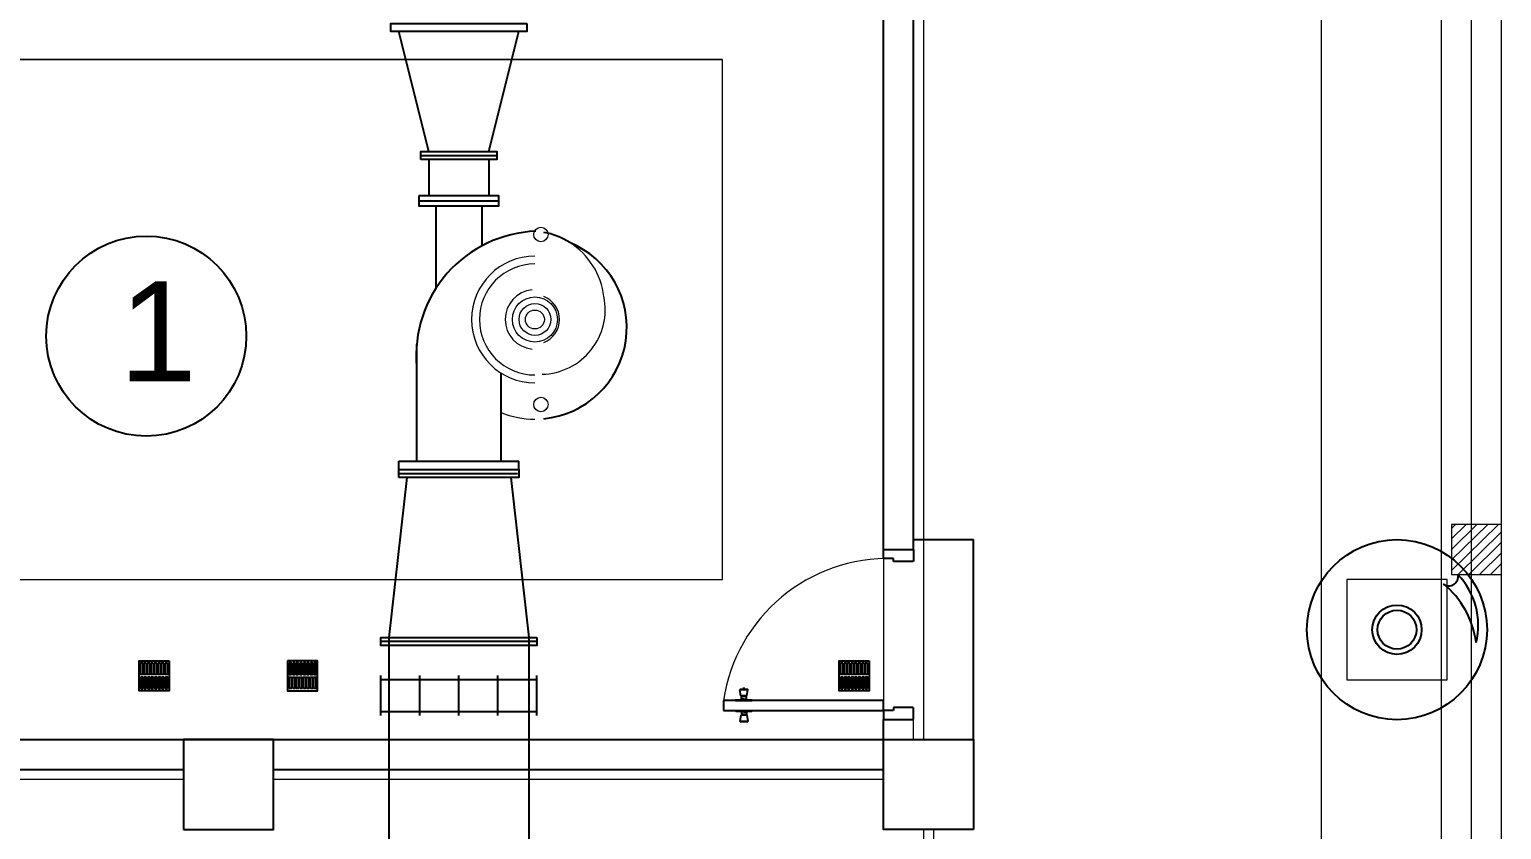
# Model space of a CAD drawing. Header units: inches. Extents: x 25480 to 951550, y -607927 to 1377809.
# Drawn here: x 502646 to 510006, y 353970 to 357970 of the extents above; entities that cross this region are included whole.
import ezdxf

# ---------------------------------------------------------------- set-up
doc = ezdxf.new("R2010")
doc.units = ezdxf.units.IN
doc.header["$MEASUREMENT"] = 0
doc.linetypes.add('CENTER', pattern=[2, 1.25, -0.25, 0.25, -0.25])
doc.linetypes.add('HIDDEN', pattern=[0.375, 0.25, -0.125])
for name, color, linetype in [('2', 2, 'HIDDEN'), ('M-HVAC-EQPM-NEW', 5, 'Continuous'), ('M-X-BKGD', 8, 'Continuous'), ('PIPE FLOOR PLAN', 251, 'Continuous')]:
    doc.layers.add(name, color=color, linetype=linetype)
doc.layers.add('DIM', color=251, linetype='Continuous', lineweight=0)
doc.styles.get("Standard").update_dxf_attribs({"font": 'arial.ttf'})

# ---------------------------------------------------------------- blocks, each defined once
blk = doc.blocks.new('123')
at = {"layer": 'DIM', "ltscale": 10}
h = blk.add_hatch(dxfattribs=at)
h.set_pattern_fill('ANSI31', color=256, scale=300, angle=269.53233, style=0)
h.set_pattern_definition([(314.5323265, (333442.89, -1806763.234), (26.732058, 26.2991839), [])])
h.paths.add_polyline_path([(-776145.3, -1075766.2), (-776145.3, -1075516.2), (-776395.3, -1075516.2), (-776395.3, -1075766.2)])
h.paths.add_polyline_path([(-773145.3, -1075766.2), (-773145.3, -1075616.2), (-773395.3, -1075616.2), (-773395.3, -1075766.2)])
h.paths.add_polyline_path([(-773145.3, -1075616.2), (-773145.3, -1075516.2), (-773395.3, -1075516.2), (-773395.3, -1075616.2)])
at = {"color": 8}
for p, q in [((-774078.4, -1071938.6), (-774080.1, -1071963.2)), ((-774078.4, -1071938.6), (-774080.1, -1071963.2)), ((-774078.4, -1071978.4), (-774078.4, -1071938.7)), ((-774078.4, -1071978.4), (-774078.4, -1071938.7)), ((-774075.9, -1071936.2), (-774075.9, -1072020.6)), ((-774075.9, -1071936.2), (-774075.9, -1072020.6)), ((-774025.9, -1071936.2), (-774025.9, -1072020.6)), ((-774025.9, -1071936.2), (-774025.9, -1072020.6)), ((-774023.4, -1071938.6), (-774021.7, -1071963.2)), ((-774023.4, -1071938.6), (-774021.7, -1071963.2)), ((-774023.4, -1071978.4), (-774023.4, -1071938.7)), ((-774023.4, -1071978.4), (-774023.4, -1071938.7)), ((-774131.6, -1071996.1), (-774131.6, -1071960.7)), ((-774131.6, -1071996.1), (-774131.6, -1071960.7)), ((-774129.9, -1071997.8), (-774129.9, -1071959)), ((-774129.9, -1071997.8), (-774129.9, -1071959)), ((-774098.7, -1071963.2), (-774129.7, -1071959)), ((-774098.7, -1071963.2), (-774129.7, -1071959)), ((-774098.7, -1071993.6), (-774129.7, -1071997.8)), ((-774098.7, -1071993.6), (-774129.7, -1071997.8)), ((-774098.7, -1071993.6), (-774098.7, -1071963.2)), ((-774098.7, -1071993.6), (-774098.7, -1071963.2)), ((-774082.7, -1071965.8), (-774098.7, -1071965.8)), ((-774082.7, -1071965.8), (-774098.7, -1071965.8)), ((-774082.7, -1071991.1), (-774098.7, -1071991.1)), ((-774082.7, -1071991.1), (-774098.7, -1071991.1)), ((-774096.2, -1071991.1), (-774096.2, -1071965.8)), ((-774096.2, -1071991.1), (-774096.2, -1071965.8)), ((-774082.7, -1071978.4), (-774082.7, -1071965.8)), ((-774082.7, -1071978.4), (-774082.7, -1071965.8)), ((-774082.7, -1071978.4), (-774082.7, -1071991.1)), ((-774082.7, -1071978.4), (-774082.7, -1071991.1)), ((-774080.1, -1071978.4), (-774080.1, -1071963.2)), ((-774080.1, -1071978.4), (-774080.1, -1071963.2)), ((-774080.1, -1071978.4), (-774080.1, -1071993.6)), ((-774080.1, -1071978.4), (-774080.1, -1071993.6)), ((-774078.4, -1072018.3), (-774080.1, -1071993.6)), ((-774078.4, -1072018.3), (-774080.1, -1071993.6)), ((-774078.4, -1071978.4), (-774078.4, -1072018.1)), ((-774078.4, -1071978.4), (-774078.4, -1072018.1)), ((-774023.4, -1071978.4), (-774023.4, -1072018.1)), ((-774023.4, -1071978.4), (-774023.4, -1072018.1)), ((-774023.4, -1072018.3), (-774021.7, -1071993.6)), ((-774023.4, -1072018.3), (-774021.7, -1071993.6)), ((-774021.7, -1071978.4), (-774021.7, -1071963.2)), ((-774021.7, -1071978.4), (-774021.7, -1071963.2)), ((-774021.7, -1071978.4), (-774021.7, -1071993.6)), ((-774021.7, -1071978.4), (-774021.7, -1071993.6)), ((-774019.1, -1071978.4), (-774019.1, -1071965.8)), ((-774019.1, -1071965.8), (-774003.1, -1071965.8)), ((-774019.1, -1071978.4), (-774019.1, -1071965.8)), ((-774019.1, -1071965.8), (-774003.1, -1071965.8)), ((-774019.1, -1071978.4), (-774019.1, -1071991.1)), ((-774019.1, -1071978.4), (-774019.1, -1071991.1)), ((-774019.1, -1071991.1), (-774003.1, -1071991.1)), ((-774019.1, -1071991.1), (-774003.1, -1071991.1)), ((-774005.6, -1071991.1), (-774005.6, -1071965.8)), ((-774005.6, -1071991.1), (-774005.6, -1071965.8)), ((-774003.1, -1071963.2), (-773972.1, -1071959)), ((-774003.1, -1071963.2), (-773972.1, -1071959)), ((-774003.1, -1071993.6), (-774003.1, -1071963.2)), ((-774003.1, -1071993.6), (-774003.1, -1071963.2)), ((-774003.1, -1071993.6), (-773972.1, -1071997.8)), ((-774003.1, -1071993.6), (-773972.1, -1071997.8)), ((-773971.8, -1071997.8), (-773971.8, -1071959)), ((-773971.8, -1071997.8), (-773971.8, -1071959)), ((-773970.2, -1071996.1), (-773970.2, -1071960.7)), ((-773970.2, -1071996.1), (-773970.2, -1071960.7)), ((-773970.2, -1071973.4), (-773965.1, -1071973.4)), ((-773970.2, -1071973.4), (-773965.1, -1071973.4)), ((-773970.2, -1071983.5), (-773965.1, -1071983.5)), ((-773970.2, -1071983.5), (-773965.1, -1071983.5)), ((-773965.1, -1071983.5), (-773965.1, -1071973.4)), ((-773965.1, -1071983.5), (-773965.1, -1071973.4))]:
    blk.add_line(p, q, dxfattribs=at)
for centre, radius, start, end in [((-774075.9, -1071938.7), 2.53, 90, 176.05481), ((-774075.9, -1071938.7), 2.53, 90, 176.05481), ((-774025.9, -1071938.7), 2.53, 3.94519, 90), ((-774025.9, -1071938.7), 2.53, 3.94519, 90), ((-774129.9, -1071960.7), 1.69, 82.30395, 180), ((-774129.9, -1071960.7), 1.69, 82.30395, 180), ((-774129.9, -1071996.1), 1.69, 180, 277.69605), ((-774129.9, -1071996.1), 1.69, 180, 277.69605), ((-774080.1, -1071965.8), 2.53, 90, 180), ((-774080.1, -1071965.8), 2.53, 90, 180), ((-774080.1, -1071991.1), 2.53, 180, 270), ((-774080.1, -1071991.1), 2.53, 180, 270), ((-774075.9, -1072018.1), 2.53, 183.94519, 270), ((-774075.9, -1072018.1), 2.53, 183.94519, 270), ((-774025.9, -1072018.1), 2.53, 270, 356.05481), ((-774025.9, -1072018.1), 2.53, 270, 356.05481), ((-774021.7, -1071965.8), 2.53, 0, 90), ((-774021.7, -1071965.8), 2.53, 0, 90), ((-774021.7, -1071991.1), 2.53, 270, 0), ((-774021.7, -1071991.1), 2.53, 270, 0), ((-773971.8, -1071960.7), 1.69, 0, 97.69605), ((-773971.8, -1071960.7), 1.69, 0, 97.69605), ((-773971.8, -1071996.1), 1.69, 262.30395, 0), ((-773971.8, -1071996.1), 1.69, 262.30395, 0)]:
    blk.add_arc(centre, radius, start, end, dxfattribs=at)
at = {"layer": '2', "color": 8}
for points in [[(-774025.9, -1071876.2), (-774075.9, -1071876.2), (-774075.9, -1072676.2), (-774025.9, -1072676.2)], [(-774025.9, -1071876.2), (-774075.9, -1071876.2), (-774075.9, -1072676.2), (-774025.9, -1072676.2)], [(-774060.9, -1072826.2), (-774060.9, -1072726.2), (-774075.9, -1072726.2), (-774075.9, -1072676.2), (-774120.9, -1072676.2), (-774120.9, -1072826.2)], [(-774060.9, -1072826.2), (-774060.9, -1072726.2), (-774075.9, -1072726.2), (-774075.9, -1072676.2), (-774120.9, -1072676.2), (-774120.9, -1072826.2)], [(-773330.9, -1072826.2), (-773330.9, -1072726.2), (-773315.9, -1072726.2), (-773315.9, -1072676.2), (-773270.9, -1072676.2), (-773270.9, -1072826.2)], [(-773330.9, -1072826.2), (-773330.9, -1072726.2), (-773315.9, -1072726.2), (-773315.9, -1072676.2), (-773270.9, -1072676.2), (-773270.9, -1072826.2)]]:
    blk.add_lwpolyline(points, close=True, dxfattribs=at)
at = {"layer": 'DIM', "lineweight": 0}
for p, q in [((-774220.9, -1059126.2), (-774220.9, -1072676.2)), ((-774220.9, -1059126.2), (-774220.9, -1072676.2)), ((-774370.9, -1066126.2), (-774370.9, -1069176.2)), ((-774370.9, -1066126.2), (-774370.9, -1069176.2)), ((-774370.9, -1069626.2), (-774370.9, -1072676.2)), ((-774370.9, -1069626.2), (-774370.9, -1072676.2))]:
    blk.add_line(p, q, dxfattribs=at)
at = {"layer": 'DIM', "color": 8, "lineweight": 0}
for p, q in [((-773420.9, -1065816.2), (-773420.9, -1071872.2)), ((-773420.9, -1065816.2), (-773420.9, -1071872.2)), ((-770820.9, -1065816.2), (-770820.9, -1071872.2)), ((-770820.9, -1065816.2), (-770820.9, -1071872.2)), ((-770820.9, -1069272.2), (-770820.9, -1071872.2)), ((-770820.9, -1069272.2), (-770820.9, -1071872.2)), ((-773420.9, -1071872.2), (-770820.9, -1071872.2)), ((-773420.9, -1071872.2), (-770820.9, -1071872.2)), ((-774120.9, -1072826.2), (-774120.9, -1072676.2)), ((-774120.9, -1072826.2), (-774120.9, -1072676.2)), ((-773270.9, -1072826.2), (-773270.9, -1072676.2)), ((-773270.9, -1072826.2), (-773270.9, -1072676.2)), ((-774220.9, -1072826.2), (-774120.9, -1072826.2)), ((-774220.9, -1072826.2), (-774120.9, -1072826.2)), ((-774220.9, -1072826.2), (-774120.9, -1072826.2)), ((-774220.9, -1072826.2), (-774120.9, -1072826.2))]:
    blk.add_line(p, q, dxfattribs=at)
at = {"layer": 'DIM'}
for p, q in [((-774670.9, -1072876.2), (-776276.3, -1072876.2)), ((-774670.9, -1072876.2), (-776276.3, -1072876.2)), ((-774670.9, -1072926.2), (-776276.3, -1072926.2)), ((-774670.9, -1072926.2), (-776276.3, -1072926.2))]:
    blk.add_line(p, q, dxfattribs=at)
at = {"layer": 'DIM', "color": 8, "linetype": 'Continuous', "lineweight": 0, "ltscale": 10}
for p, q in [((-776145.3, -1075616.2), (-744963.5, -1075616.2)), ((-776145.3, -1075616.2), (-773395.3, -1075616.2)), ((-773145.3, -1075616.2), (-770395.3, -1075616.2)), ((-786820, -1075766.2), (-744795.1, -1075766.2)), ((-786820, -1075766.2), (-745046.7, -1075766.2))]:
    blk.add_line(p, q, dxfattribs=at)
at = {"layer": 'DIM', "color": 8, "lineweight": 0}
blk.add_lwpolyline([(-770820.9, -1071872.2), (-770820.9, -1065816.2), (-773420.9, -1065816.2), (-773420.9, -1071872.2)], close=True, dxfattribs=at)
blk.add_lwpolyline([(-770820.9, -1071872.2), (-770820.9, -1065816.2), (-773420.9, -1065816.2), (-773420.9, -1071872.2)], close=True, dxfattribs=at)
at = {"layer": 'DIM', "lineweight": 0}
for points in [[(-774670.9, -1069176.2), (-774670.9, -1069626.2), (-774220.9, -1069626.2), (-774220.9, -1069176.2)], [(-774670.9, -1069176.2), (-774670.9, -1069626.2), (-774220.9, -1069626.2), (-774220.9, -1069176.2)], [(-774670.9, -1069176.2), (-774670.9, -1069626.2), (-774220.9, -1069626.2), (-774220.9, -1069176.2)], [(-774670.9, -1069176.2), (-774670.9, -1069626.2), (-774220.9, -1069626.2), (-774220.9, -1069176.2)], [(-774670.9, -1072676.2), (-774670.9, -1073126.2), (-774220.9, -1073126.2), (-774220.9, -1072676.2)], [(-774670.9, -1072676.2), (-774670.9, -1073126.2), (-774220.9, -1073126.2), (-774220.9, -1072676.2)]]:
    blk.add_lwpolyline(points, close=True, dxfattribs=at)
at = {"layer": 'DIM'}
blk.add_lwpolyline([(-773395.3, -1075516.2), (-773395.3, -1075766.2), (-773145.3, -1075766.2), (-773145.3, -1075516.2)], close=True, dxfattribs=at)
at = {"layer": 'DIM', "color": 8, "linetype": 'Continuous', "lineweight": 0, "ltscale": 10}
blk.add_arc((-774149.8, -1072701.2), 834.2, 358.28275, 81.46086, dxfattribs=at)
blk.add_arc((-774149.8, -1072701.2), 834.2, 358.28275, 81.46086, dxfattribs=at)
at = {"layer": 'PIPE FLOOR PLAN', "color": 8}
for p, q in [((-774370.9, -1066126.2), (-774370.9, -1069176.2)), ((-774370.9, -1066126.2), (-774370.9, -1069176.2)), ((-774370.9, -1069626.2), (-774370.9, -1072676.2)), ((-774370.9, -1069626.2), (-774370.9, -1072676.2)), ((-773270.9, -1072676.2), (-763445.9, -1072676.2)), ((-773270.9, -1072676.2), (-763445.9, -1072676.2)), ((-773270.9, -1072826.2), (-768670.9, -1072826.2)), ((-773270.9, -1072826.2), (-768670.9, -1072826.2)), ((-773220.9, -1072826.2), (-773220.9, -1073126.2)), ((-773220.9, -1072826.2), (-773220.9, -1073126.2)), ((-774220.9, -1073126.2), (-773220.9, -1073126.2)), ((-774220.9, -1073126.2), (-773220.9, -1073126.2))]:
    blk.add_line(p, q, dxfattribs=at)
blk.add_lwpolyline([(-774220.9, -1058401.2), (-774220.9, -1072676.2), (-774120.9, -1072676.2)], dxfattribs=at)
blk.add_lwpolyline([(-774220.9, -1058401.2), (-774220.9, -1072676.2), (-774120.9, -1072676.2)], dxfattribs=at)
for points in [[(-774670.9, -1069176.2), (-774670.9, -1069626.2), (-774220.9, -1069626.2), (-774220.9, -1069176.2)], [(-774670.9, -1069176.2), (-774670.9, -1069626.2), (-774220.9, -1069626.2), (-774220.9, -1069176.2)], [(-774670.9, -1073126.2), (-774670.9, -1072676.2), (-774220.9, -1072676.2), (-774220.9, -1073126.2)], [(-774670.9, -1073126.2), (-774670.9, -1072676.2), (-774220.9, -1072676.2), (-774220.9, -1073126.2)]]:
    blk.add_lwpolyline(points, close=True, dxfattribs=at)

msp = doc.modelspace()

# ---------------------------------------------------------------- linework, layer by layer
at = {"layer": 'M-HVAC-EQPM-NEW'}
msp.add_circle((503230.5, 356436.6), 500, dxfattribs=at)
at = {"layer": 'M-HVAC-EQPM-NEW', "color": 8, "lineweight": 0}
for centre, radius in [((505203.2, 356944.8), 36), ((505173.2, 356519.8), 112.7), ((505173.2, 356519.8), 79.4), ((505173.2, 356519.8), 47.4), ((505203.2, 356094.8), 36)]:
    msp.add_circle(centre, radius, dxfattribs=at)
at = {"layer": 'M-HVAC-EQPM-NEW', "color": 8}
for radius in [450, 123.3, 97.2]:
    msp.add_circle((509482.9, 354969.1), radius, dxfattribs=at)
at = {"layer": 'M-X-BKGD', "color": 8, "linetype": 'Continuous', "lineweight": 0, "ltscale": 10}
for p, q in [((510005.6, 341820.7), (510005.6, 383845.6)), ((510005.6, 341820.7), (510005.6, 383594)), ((509855.6, 355495.4), (509855.6, 358245.4)), ((509855.6, 355495.4), (509855.6, 358245.4)), ((509855.6, 352495.4), (509855.6, 355245.4)), ((509855.6, 352495.4), (509855.6, 355245.4))]:
    msp.add_line(p, q, dxfattribs=at)
at = {"layer": 'M-X-BKGD', "color": 8, "linetype": 'HIDDEN', "lineweight": 0, "ltscale": 10}
for p, q in [((509105.6, 341820.7), (509105.6, 383508.9)), ((509705.6, 341820.7), (509705.6, 383508.9))]:
    msp.add_line(p, q, dxfattribs=at)
at = {"layer": 'M-X-BKGD', "color": 8, "linetype": 'Continuous', "ltscale": 10}
for p, q in [((504643.2, 357359.8), (504493.2, 357959.8)), ((504943.2, 357359.8), (505093.2, 357959.8)), ((504643.2, 357319.8), (504643.2, 357137.8)), ((504943.2, 357319.8), (504943.2, 357137.8)), ((504678.4, 357087.8), (504678.4, 356675.7)), ((504908.1, 357087.8), (504908.1, 356887.9)), ((504582.2, 355811.8), (504582.2, 356396)), ((505004.3, 355811.8), (505004.3, 356251.8)), ((504533.2, 355729.8), (504443.2, 354929.8)), ((505053.2, 355729.8), (505143.2, 354929.8)), ((504443.2, 354929.8), (504443.2, 352469.5)), ((504443.2, 354889.8), (504443.2, 354389.8)), ((504443.2, 354889.8), (504443.2, 354389.8)), ((505143.2, 354929.8), (505143.2, 352469.5)), ((505143.2, 354889.8), (505143.2, 354389.8)), ((505143.2, 354889.8), (505143.2, 354389.8))]:
    msp.add_line(p, q, dxfattribs=at)
at = {"layer": 'M-X-BKGD', "color": 8, "linetype": 'CENTER'}
for p, q in [((504603.2, 357339.8), (504983.2, 357339.8)), ((504593.2, 357112.8), (504993.2, 357112.8)), ((504493.2, 355749.8), (505093.2, 355749.8))]:
    msp.add_line(p, q, dxfattribs=at)
at = {"layer": 'M-X-BKGD', "color": 8, "ltscale": 100}
for p, q in [((504493.2, 355769.8), (504493.2, 355811.8)), ((504493.2, 355811.8), (505093.2, 355811.8)), ((505093.2, 355769.8), (505093.2, 355811.8))]:
    msp.add_line(p, q, dxfattribs=at)
at = {"layer": 'M-X-BKGD', "color": 8, "linetype": 'Continuous', "ltscale": 3.5}
msp.add_line((505183.2, 354909.8), (504403.2, 354909.8), dxfattribs=at)
at = {"layer": 'M-X-BKGD', "color": 8}
for p, q in [((504403.2, 354539.8), (504403.2, 354739.8)), ((504403.2, 354719.8), (505183.2, 354719.8)), ((504598.2, 354539.8), (504598.2, 354739.8)), ((504793.2, 354539.8), (504793.2, 354739.8)), ((504988.2, 354539.8), (504988.2, 354739.8)), ((505183.2, 354539.8), (505183.2, 354739.8)), ((504403.2, 354559.8), (505183.2, 354559.8))]:
    msp.add_line(p, q, dxfattribs=at)
at = {"layer": 'M-X-BKGD', "color": 8, "linetype": 'Continuous', "lineweight": 0, "ltscale": 10}
for points in [[(506915.7, 354419.8), (488365.7, 354419.8), (488365.7, 377969.8), (506915.7, 377969.8)], [(509755.6, 355245.4), (510005.6, 355245.4), (510005.6, 355495.4), (509755.6, 355495.4)], [(509232.9, 354719.1), (509732.9, 354719.1), (509732.9, 355219.1), (509232.9, 355219.1)], [(503415.7, 353969.8), (503865.7, 353969.8), (503865.7, 354419.8), (503415.7, 354419.8)], [(506915.7, 353969.8), (507365.7, 353969.8), (507365.7, 354419.8), (506915.7, 354419.8)]]:
    msp.add_lwpolyline(points, close=True, dxfattribs=at)
for points in [[(507115.7, 359969.8), (507115.7, 354419.8)], [(503415.7, 354219.8), (500365.7, 354219.8)], [(506915.7, 354219.8), (503865.7, 354219.8)]]:
    msp.add_lwpolyline(points, dxfattribs=at)
at = {"layer": 'M-X-BKGD', "color": 8, "linetype": 'Continuous', "ltscale": 3.5}
for points in [[(505133.2, 357999.8), (505133.2, 357959.8), (504453.2, 357959.8), (504453.2, 357999.8)], [(505183.2, 354929.8), (505183.2, 354889.8), (504403.2, 354889.8), (504403.2, 354929.8)]]:
    msp.add_lwpolyline(points, close=True, dxfattribs=at)
at = {"layer": 'M-X-BKGD', "color": 8, "ltscale": 100}
for points in [[(504603.2, 357319.8), (504603.2, 357359.8), (504983.2, 357359.8), (504983.2, 357319.8)], [(504593.2, 357137.8), (504593.2, 357087.8), (504993.2, 357087.8), (504993.2, 357137.8)], [(504493.2, 355729.8), (504493.2, 355769.8), (505093.2, 355769.8), (505093.2, 355729.8)]]:
    msp.add_lwpolyline(points, close=True, dxfattribs=at)
at = {"layer": 'M-X-BKGD', "color": 8}
for points in [[(503345, 354814), (503345, 354664), (503195, 354664), (503195, 354814)], [(503212.5, 354802.9), (503212.5, 354745), (503202.5, 354745), (503202.5, 354802.9)], [(503230.2, 354802.9), (503230.2, 354745), (503220.2, 354745), (503220.2, 354802.9)], [(503247.9, 354802.9), (503247.9, 354745), (503237.9, 354745), (503237.9, 354802.9)], [(503265.6, 354802.9), (503265.6, 354745), (503255.6, 354745), (503255.6, 354802.9)], [(503283.3, 354802.9), (503283.3, 354745), (503273.3, 354745), (503273.3, 354802.9)], [(503300.9, 354802.9), (503300.9, 354745), (503290.9, 354745), (503290.9, 354802.9)], [(503318.6, 354802.9), (503318.6, 354745), (503308.6, 354745), (503308.6, 354802.9)], [(503336.3, 354802.9), (503336.3, 354745), (503326.3, 354745), (503326.3, 354802.9)], [(503936.3, 354814), (503936.3, 354664), (504086.3, 354664), (504086.3, 354814)], [(503945, 354802.9), (503945, 354745), (503955, 354745), (503955, 354802.9)], [(503962.7, 354802.9), (503962.7, 354745), (503972.7, 354745), (503972.7, 354802.9)], [(503980.4, 354802.9), (503980.4, 354745), (503990.4, 354745), (503990.4, 354802.9)], [(503998, 354802.9), (503998, 354745), (504008, 354745), (504008, 354802.9)], [(504015.7, 354802.9), (504015.7, 354745), (504025.7, 354745), (504025.7, 354802.9)], [(504033.4, 354802.9), (504033.4, 354745), (504043.4, 354745), (504043.4, 354802.9)], [(504051.1, 354802.9), (504051.1, 354745), (504061.1, 354745), (504061.1, 354802.9)], [(504068.8, 354802.9), (504068.8, 354745), (504078.8, 354745), (504078.8, 354802.9)], [(506845, 354814), (506845, 354664), (506695, 354664), (506695, 354814)], [(506712.5, 354802.9), (506712.5, 354745), (506702.5, 354745), (506702.5, 354802.9)], [(506730.2, 354802.9), (506730.2, 354745), (506720.2, 354745), (506720.2, 354802.9)], [(506747.9, 354802.9), (506747.9, 354745), (506737.9, 354745), (506737.9, 354802.9)], [(506765.6, 354802.9), (506765.6, 354745), (506755.6, 354745), (506755.6, 354802.9)], [(506783.3, 354802.9), (506783.3, 354745), (506773.3, 354745), (506773.3, 354802.9)], [(506800.9, 354802.9), (506800.9, 354745), (506790.9, 354745), (506790.9, 354802.9)], [(506818.6, 354802.9), (506818.6, 354745), (506808.6, 354745), (506808.6, 354802.9)], [(506836.3, 354802.9), (506836.3, 354745), (506826.3, 354745), (506826.3, 354802.9)], [(503212.5, 354675.6), (503212.5, 354732.3), (503202.5, 354732.3), (503202.5, 354675.6)], [(503230.2, 354675.6), (503230.2, 354732.3), (503220.2, 354732.3), (503220.2, 354675.6)], [(503247.9, 354675.6), (503247.9, 354732.3), (503237.9, 354732.3), (503237.9, 354675.6)], [(503265.6, 354675.6), (503265.6, 354732.3), (503255.6, 354732.3), (503255.6, 354675.6)], [(503283.3, 354675.6), (503283.3, 354732.3), (503273.3, 354732.3), (503273.3, 354675.6)], [(503300.9, 354675.6), (503300.9, 354732.3), (503290.9, 354732.3), (503290.9, 354675.6)], [(503318.6, 354675.6), (503318.6, 354732.3), (503308.6, 354732.3), (503308.6, 354675.6)], [(503336.3, 354675.6), (503336.3, 354732.3), (503326.3, 354732.3), (503326.3, 354675.6)], [(503945, 354675.6), (503945, 354732.3), (503955, 354732.3), (503955, 354675.6)], [(503962.7, 354675.6), (503962.7, 354732.3), (503972.7, 354732.3), (503972.7, 354675.6)], [(503980.4, 354675.6), (503980.4, 354732.3), (503990.4, 354732.3), (503990.4, 354675.6)], [(503998, 354675.6), (503998, 354732.3), (504008, 354732.3), (504008, 354675.6)], [(504015.7, 354675.6), (504015.7, 354732.3), (504025.7, 354732.3), (504025.7, 354675.6)], [(504033.4, 354675.6), (504033.4, 354732.3), (504043.4, 354732.3), (504043.4, 354675.6)], [(504051.1, 354675.6), (504051.1, 354732.3), (504061.1, 354732.3), (504061.1, 354675.6)], [(504068.8, 354675.6), (504068.8, 354732.3), (504078.8, 354732.3), (504078.8, 354675.6)], [(506712.5, 354675.6), (506712.5, 354732.3), (506702.5, 354732.3), (506702.5, 354675.6)], [(506730.2, 354675.6), (506730.2, 354732.3), (506720.2, 354732.3), (506720.2, 354675.6)], [(506747.9, 354675.6), (506747.9, 354732.3), (506737.9, 354732.3), (506737.9, 354675.6)], [(506765.6, 354675.6), (506765.6, 354732.3), (506755.6, 354732.3), (506755.6, 354675.6)], [(506783.3, 354675.6), (506783.3, 354732.3), (506773.3, 354732.3), (506773.3, 354675.6)], [(506800.9, 354675.6), (506800.9, 354732.3), (506790.9, 354732.3), (506790.9, 354675.6)], [(506818.6, 354675.6), (506818.6, 354732.3), (506808.6, 354732.3), (506808.6, 354675.6)], [(506836.3, 354675.6), (506836.3, 354732.3), (506826.3, 354732.3), (506826.3, 354675.6)]]:
    msp.add_lwpolyline(points, close=True, dxfattribs=at)
at = {"layer": 'M-X-BKGD', "color": 8, "linetype": 'Continuous', "ltscale": 10}
for centre, radius, start, end in [((505201.9, 356339.3), 622.3, 92.25789, 184.97627), ((505148, 356589.3), 372.8, 57.65448, 79.12533), ((505174.3, 356479.9), 458.3, 275.42638, 67.80513)]:
    msp.add_arc(centre, radius, start, end, dxfattribs=at)
at = {"layer": 'M-X-BKGD', "color": 8, "lineweight": 0}
for centre, radius, start, end in [((505148, 356589.3), 372.8, 6.89693, 57.65448), ((505173.2, 356519.8), 316.8, 90, 270), ((505173.2, 356519.8), 277.4, 90, 270), ((505173.2, 356519.8), 148.5, 95.44688, 264.55312), ((505200.7, 356569.4), 323.9, 271.59153, 11.52366), ((505173.2, 356519.8), 123.1, 291.16375, 68.83625), ((505174.3, 356479.9), 458.3, 248.2178, 269.86068)]:
    msp.add_arc(centre, radius, start, end, dxfattribs=at)
at = {"layer": 'M-X-BKGD', "color": 8}
for centre, radius, start, end in [((509742.3, 355234.2), 46.1, 234.30955, 13.25782), ((509520.3, 354990.1), 369, 346.56355, 43.6447), ((509417, 354839.9), 466.6, 7.94413, 50.23802)]:
    msp.add_arc(centre, radius, start, end, dxfattribs=at)

# ---------------------------------------------------------------- block references
at = {"layer": 'M-X-BKGD', "color": 8, "rotation": 90}
msp.add_blockref('123', (-565760.5, 1128640.7), dxfattribs=at)

# ---------------------------------------------------------------- texts
at = {"layer": 'M-HVAC-EQPM-NEW', "insert": (503094.7, 356710.3), "char_height": 500, "attachment_point": 1}
msp.add_mtext_dynamic_manual_height_columns('1', width=1130, gutter_width=1, heights=[0], dxfattribs=at)

doc.saveas('drawing.dxf')
